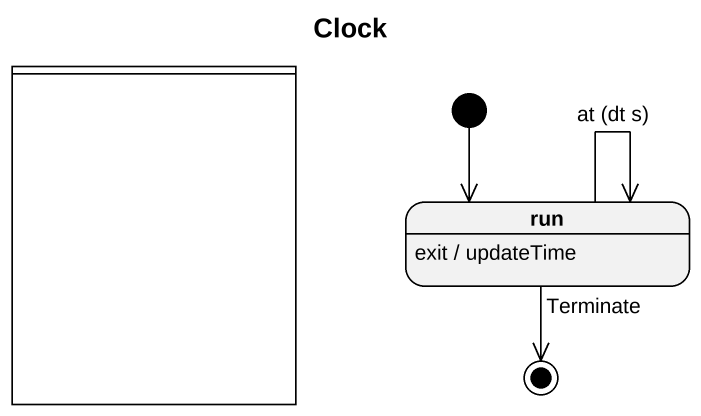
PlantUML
@startuml
title Clock
hide empty description
state " " as lane1 <<partition>>
state run
run : exit / updateTime
[*] --> run
run --> run : at (dt s)
run --> [*] : Terminate
@enduml
